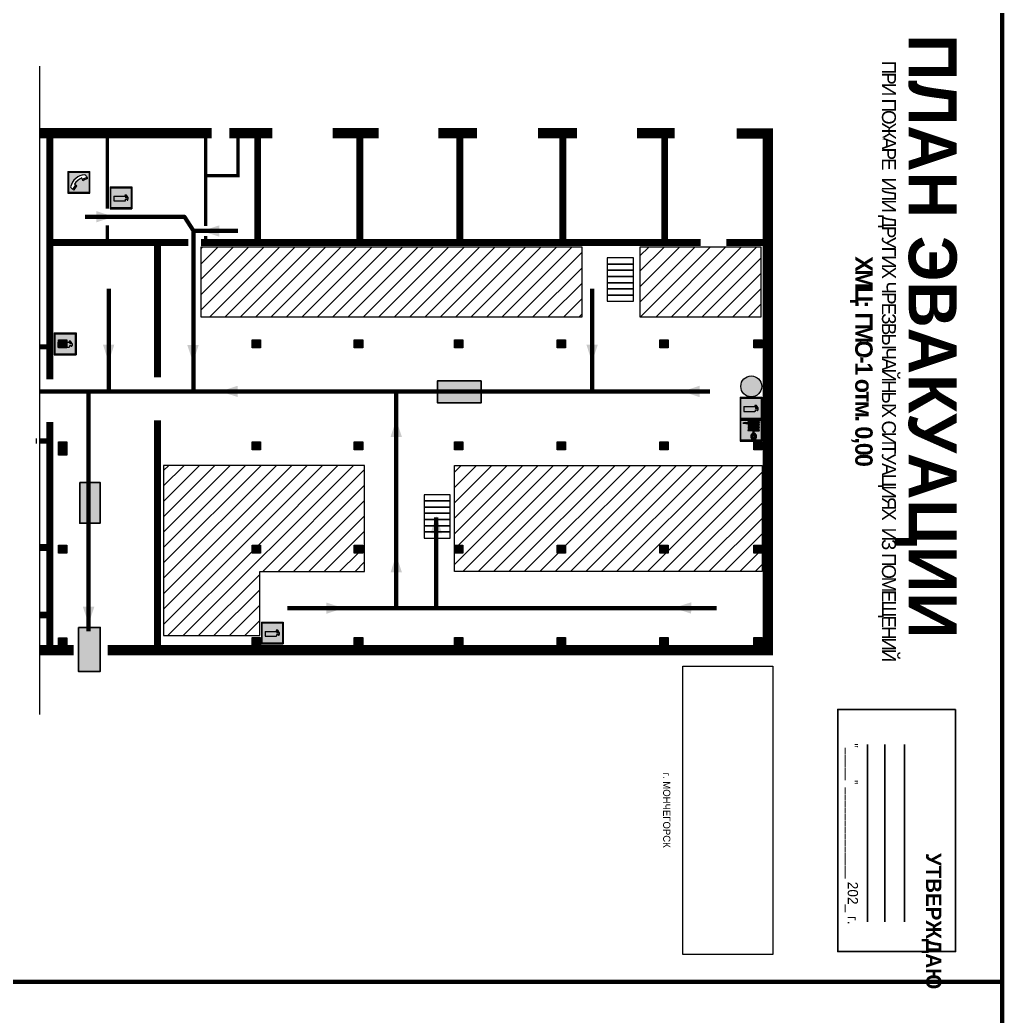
# Model space of a CAD drawing. Header units: millimetres. Extents: x 13114 to 67229, y 22859 to 38520.
# Drawn here: x 17973.5 to 18358.6, y 30485.7 to 30876.4 of the extents above; entities that cross this region are included whole.
import ezdxf

# ---------------------------------------------------------------- set-up
doc = ezdxf.new("R2010")
doc.units = ezdxf.units.MM
doc.layers.add('План_Штампы', color=7, linetype='Continuous')
doc.styles.add('обычный', font='arial.ttf')
picture_1 = doc.add_image_def('image1.jpg', size_in_pixel=(337, 105))

# ---------------------------------------------------------------- blocks, each defined once
blk = doc.blocks.new('A$C7B4425F7')
at = {"true_color": 0xffffff}
blk.add_hatch(color=7, dxfattribs=at).paths.add_polyline_path([(0, 0), (-16, 0), (-16, -8), (0, -8)])
h = blk.add_hatch(color=126)
h.paths.add_polyline_path([(-0.2, -0.2), (-15.8, -0.2), (-15.8, -7.8), (-0.2, -7.8)])
h.paths.add_polyline_path([(-11.76, -2.03), (-11.76, -3.66), (-11.17, -3.66, -0.568275), (-11.17, -6.18), (-12.58, -6.18), (-12.58, -2.03)], flags=16)
h.paths.add_polyline_path([(-13.33, -4.12, -0.495768), (-13.59, -6.18), (-15.03, -6.18), (-15.03, -2.03), (-13.59, -2.03, -0.487973)], flags=16)
h.paths.add_polyline_path([(-10.25, -2.03), (-9.48, -2.03), (-9.48, -6.18), (-10.25, -6.18)], flags=16)
h.paths.add_polyline_path([(-13.84, -3.69), (-14.24, -3.69), (-14.24, -3.03), (-13.9, -3.03, -0.692621)], flags=0)
h.paths.add_polyline_path([(-9.15, -2.03), (-8.4, -2.03), (-8.04, -3.07), (-7.68, -2.03), (-6.93, -2.03), (-7.64, -4.1), (-6.93, -6.18), (-7.68, -6.18), (-8.04, -5.14), (-8.4, -6.18), (-9.15, -6.18), (-8.44, -4.1)], flags=16)
h.paths.add_polyline_path([(-11.76, -4.46), (-11.42, -4.46, -0.692621), (-11.36, -5.12), (-11.76, -5.12)], flags=0)
h.paths.add_polyline_path([(-13.9, -5.2), (-14.24, -5.2), (-14.24, -4.55), (-13.84, -4.55, -0.708038)], flags=0)
edge = h.paths.add_edge_path(flags=16)
edge.add_ellipse((-5.51, -4.08), major_axis=(0, 2.05), ratio=0.586184, start_angle=0, end_angle=360)
edge = h.paths.add_edge_path(flags=0)
edge.add_ellipse((-5.51, -4.08), major_axis=(0, 1.14), ratio=0.454828, start_angle=0, end_angle=360)
h.paths.add_polyline_path([(-4.13, -4.96, 0.377264), (-3.48, -4.52, 0.0555), (-3.16, -2.03), (-1.66, -2.03), (-1.66, -4.96), (-0.96, -4.96), (-0.96, -7.01), (-1.75, -7.01), (-1.75, -6.18), (-3.3, -6.18), (-3.3, -7.02), (-4.13, -7.02)], flags=16)
h.paths.add_polyline_path([(-2.73, -2.91), (-2.28, -2.91), (-2.28, -4.96), (-3.05, -4.96, 0.079136)], flags=0)
at = {"color": 126}
blk.add_lwpolyline([(-16, -8), (0, -8), (0, 0), (-16, 0)], close=True, dxfattribs=at)
blk = doc.blocks.new('A$C32E8229D')
at = {"true_color": 0xffffff}
blk.add_hatch(color=7, dxfattribs=at).paths.add_polyline_path([(0, 0), (0, -8), (16, -8), (16, 0)])
h = blk.add_hatch(color=126)
h.paths.add_polyline_path([(0.2, -0.2), (15.8, -0.2), (15.8, -7.8), (0.2, -7.8)])
h.paths.add_polyline_path([(13.49, -2.05), (12.08, -2.05), (11.37, -2.63, 0.162397), (11.29, -2.84), (11.29, -3.63), (10.35, -3.63), (10.35, -4.05), (11.68, -4.05), (11.68, -3.48), (12.26, -4.28), (11.29, -5.1), (11.29, -6.78), (11.85, -6.78), (11.85, -5.44), (12.8, -4.64), (12.8, -5.94), (14.46, -5.94), (14.46, -5.39), (13.45, -5.39), (13.45, -3.97), (12.46, -2.59), (13.15, -2.59), (13.69, -3.34), (14.18, -3)], flags=16)
h.paths.add_polyline_path([(10.74, -1.82, 1), (11.8, -1.82, 1)], flags=16)
h.paths.add_polyline_path([(9.39, -3.59), (5.99, -3.59), (6.56, -3.03), (5.91, -3.03), (5.1, -3.83), (5.91, -4.64), (6.56, -4.64), (5.99, -4.09), (9.39, -4.09)], flags=16)
h.paths.add_polyline_path([(4.29, -1.08), (1.72, -1.08), (1.72, -6.6), (4.29, -6.6)], flags=16)
at = {"color": 126}
blk.add_lwpolyline([(16, -8), (0, -8), (0, 0), (16, 0)], close=True, dxfattribs=at)
blk = doc.blocks.new('A$C7B8C2D5B')
at = {"lineweight": 0}
h = blk.add_hatch(color=5, dxfattribs=at)
h.dxf.hatch_style = 1
h.paths.add_polyline_path([(1.4, -3.02, 1), (-2.11, -3.02, 1)])
at = {"color": 5, "lineweight": 0}
blk.add_circle((-0.36, -3.02), 1.75, dxfattribs=at)
blk = doc.blocks.new('A$C456E1F9C')
at = {"lineweight": 5}
h = blk.add_hatch(color=242, dxfattribs=at)
h.paths.add_polyline_path([(0.51, -1.47), (0.51, -13.26), (12.29, -13.26), (12.29, -1.47)])
h.paths.add_polyline_path([(5.42, -4.95, -0.254479), (4.78, -5.4), (3.52, -2.53, -0.209735), (4.23, -2.4)], flags=16)
h.paths.add_polyline_path([(8.53, -8.6), (10.87, -10.17), (10.54, -10.76), (8.03, -9.13, -0.192251)], flags=16)
h.paths.add_polyline_path([(4.61, -5.49, 0.005518), (3.87, -5.72, 0.128647), (7.49, -10.01, 0.00809), (7.83, -9.33), (10.47, -10.97, -0.16736), (8.99, -12.25, -0.327862), (1.95, -3.95, -0.166952), (3.36, -2.62)], flags=16)
at = {"color": 242, "lineweight": 5}
for p, q in [((0, -13.77), (0, -0.97)), ((12.8, -0.97), (0, -0.97)), ((4.61, -5.49), (3.36, -2.62)), ((3.52, -2.53), (4.78, -5.4)), ((4.23, -2.4), (5.42, -4.95)), ((12.8, -13.77), (12.8, -0.97)), ((7.83, -9.33), (10.47, -10.97)), ((8.03, -9.13), (10.54, -10.76)), ((10.81, -10.12), (8.53, -8.6)), ((10.54, -10.76), (10.8, -10.3)), ((10.8, -10.3), (10.81, -10.12)), ((0, -13.77), (12.8, -13.77))]:
    blk.add_line(p, q, dxfattribs=at)
blk.add_lwpolyline([(0.51, -1.47), (12.29, -1.47), (12.29, -13.26), (0.51, -13.26)], close=True, dxfattribs=at)
for centre, radius, start, end in [((4.59, -5.34), 2.99, 114.28453, 152.19739), ((11.12, -3.31), 9.19, 183.99153, 256.60086), ((4.02, -3.27), 0.891, 76.32839, 123.70924), ((14.98, -39.1), 35.17, 107.14873, 108.41345), ((13.86, -0.94), 11.08, 205.55365, 234.87622), ((4.68, -4.59), 0.824, 276.9621, 334.07228), ((-13.31, 0.8), 23.44, 332.54871, 334.40268), ((8.94, -9.5), 0.989, 114.40924, 157.93883), ((7.87, -9.46), 3, 291.92908, 329.9329)]:
    blk.add_arc(centre, radius, start, end, dxfattribs=at)
blk = doc.blocks.new('A$C3AD82952')
at = {"true_color": 0xf5f5ff}
h = blk.add_hatch(color=7, dxfattribs=at)
h.dxf.hatch_style = 1
h.paths.add_polyline_path([(8.21, 8.73, 0.414214), (7.89, 9.05), (7.22, 9.05), (7.22, 9.92), (7.59, 9.92, 1), (7.57, 10.36), (7.22, 10.36), (7.22, 10.6), (6.43, 10.6), (6.43, 10.36), (6.01, 10.36), (4.74, 9.59), (4.74, 8.69), (4.98, 8.73), (4.98, 9.26), (6.12, 9.91), (6.43, 9.91), (6.43, 9.05), (5.76, 9.05, 0.414214), (5.44, 8.73), (5.44, 2.2), (8.21, 2.2)], flags=0)
h.paths.add_polyline_path([(12.8, 12.8), (0, 12.8), (0, 0), (12.8, 0)])
h.paths.add_polyline_path([(0.51, 12.29), (12.29, 12.29), (12.29, 0.51), (0.51, 0.51)], flags=16)
h.paths.add_polyline_path([(4.74, 9.59), (6.01, 10.36), (6.43, 10.36), (6.43, 10.6), (7.22, 10.6), (7.22, 10.36), (7.59, 10.36, -0.94586), (7.59, 9.92), (7.22, 9.92), (7.22, 9.05), (7.89, 9.05, -0.414214), (8.21, 8.73), (8.21, 2.2), (5.44, 2.2), (5.44, 8.73, -0.414214), (5.76, 9.05), (6.43, 9.05), (6.43, 9.91), (6.12, 9.91), (4.98, 9.26), (4.98, 8.73), (4.74, 8.69)], flags=0)
h = blk.add_hatch(color=242)
h.dxf.hatch_style = 1
h.paths.add_polyline_path([(12.29, 12.29), (0.51, 12.29), (0.51, 0.51), (12.29, 0.51)])
h.paths.add_polyline_path([(4.74, 8.69), (4.74, 9.59), (6.01, 10.36), (6.43, 10.36), (6.43, 10.6), (7.22, 10.6), (7.22, 10.36), (7.59, 10.36, -0.94586), (7.59, 9.92), (7.22, 9.92), (7.22, 9.05), (7.89, 9.05, -0.414214), (8.21, 8.73), (8.21, 2.2), (5.44, 2.2), (5.44, 8.73, -0.414214), (5.76, 9.05), (6.43, 9.05), (6.43, 9.91), (6.12, 9.91), (4.98, 9.26), (4.98, 8.73)], flags=16)
h = blk.add_hatch(color=7, dxfattribs=at)
h.dxf.hatch_style = 1
h.paths.add_polyline_path([(8.21, 8.73, 0.414214), (7.89, 9.05), (7.22, 9.05), (7.22, 9.92), (7.59, 9.92, 1), (7.57, 10.36), (7.22, 10.36), (7.22, 10.6), (6.43, 10.6), (6.43, 10.36), (6.01, 10.36), (4.74, 9.59), (4.74, 8.69), (4.98, 8.73), (4.98, 9.26), (6.12, 9.91), (6.43, 9.91), (6.43, 9.05), (5.76, 9.05, 0.414214), (5.44, 8.73), (5.44, 2.2), (8.21, 2.2)])
at = {"color": 242, "lineweight": 5}
for p, q in [((0, 0), (0, 12.8)), ((0, 12.8), (12.8, 12.8)), ((12.8, 0), (12.8, 12.8)), ((6.01, 10.36), (4.74, 9.59)), ((4.74, 9.59), (4.74, 8.69)), ((4.74, 8.69), (4.98, 8.73)), ((4.98, 9.26), (6.12, 9.91)), ((4.98, 8.73), (4.98, 9.26)), ((5.44, 2.2), (5.44, 8.73)), ((5.76, 9.05), (6.43, 9.05)), ((6.01, 10.36), (6.43, 10.36)), ((6.12, 9.91), (6.43, 9.91)), ((7.22, 10.6), (6.43, 10.6)), ((6.43, 10.6), (6.43, 10.36)), ((6.43, 9.91), (6.43, 9.05)), ((7.22, 10.36), (7.22, 10.6)), ((7.59, 10.36), (7.22, 10.36)), ((7.22, 9.05), (7.22, 9.92)), ((7.59, 9.92), (7.22, 9.92)), ((7.89, 9.05), (7.22, 9.05)), ((8.21, 2.2), (8.21, 8.73)), ((0, 0), (12.8, 0)), ((5.44, 2.2), (8.21, 2.2))]:
    blk.add_line(p, q, dxfattribs=at)
blk.add_lwpolyline([(0.51, 12.29), (12.29, 12.29), (12.29, 0.51), (0.51, 0.51)], close=True, dxfattribs=at)
for centre, radius, start, end in [((5.76, 8.73), 0.32, 90, 180), ((7.58, 10.14), 0.223, 273.18746, 86.81254), ((7.89, 8.73), 0.32, 0, 90)]:
    blk.add_arc(centre, radius, start, end, dxfattribs=at)
blk = doc.blocks.new('A$C37112FD5')
at = {"true_color": 0xf5f5ff}
h = blk.add_hatch(color=7, dxfattribs=at)
h.dxf.hatch_style = 1
h.paths.add_polyline_path([(12.8, -7.4), (0, -7.4), (0, -20.2), (12.8, -20.2)])
h.paths.add_polyline_path([(12.29, -7.91), (12.29, -19.69), (0.51, -19.69), (0.51, -7.91)], flags=16)
h.paths.add_polyline_path([(4.98, -9.04, -0.42597), (5.17, -9.22), (5.17, -12.25), (5.17, -15.29, -0.432244), (4.98, -15.47), (4.83, -15.47, -0.42597), (4.64, -15.29), (4.64, -12.25), (4.64, -9.22, -0.432244), (4.83, -9.04)], flags=0)
h.paths.add_polyline_path([(4.28, -9.22), (4.28, -12.25), (4.28, -15.29, -0.432244), (4.09, -15.47), (3.94, -15.47, -0.42597), (3.75, -15.29), (3.75, -12.25), (3.75, -9.22, -0.432244), (3.94, -9.04), (4.09, -9.04, -0.42597)], flags=0)
h.paths.add_polyline_path([(5.72, -9.04), (5.87, -9.04, -0.42597), (6.06, -9.22), (6.06, -12.25), (6.06, -15.29, -0.432244), (5.87, -15.47), (5.72, -15.47, -0.42597), (5.53, -15.29), (5.53, -12.25), (5.53, -9.22, -0.432244)], flags=0)
h.paths.add_polyline_path([(6.42, -8.9), (6.5, -8.9, -0.42597), (6.69, -9.08), (6.69, -12.03), (8.21, -12.03, -15.824349), (8.21, -12.47), (6.69, -12.47), (6.69, -15.42, -0.432244), (6.5, -15.6), (6.42, -15.6)], flags=0)
h.paths.add_polyline_path([(3.39, -9.22), (3.39, -12.25), (3.39, -15.29, -0.432244), (3.2, -15.47), (3.05, -15.47, -0.42597), (2.85, -15.29), (2.85, -12.25), (2.85, -9.22, -0.432244), (3.05, -9.04), (3.2, -9.04, -0.42597)], flags=0)
h.paths.add_polyline_path([(2.5, -9.22), (2.5, -16.71), (1.96, -16.71), (1.96, -9.22, -0.432244), (2.15, -9.04), (2.31, -9.04, -0.42597)], flags=0)
h.paths.add_polyline_path([(1.61, -8.9), (1.61, -15.6), (1.57, -15.6, -0.42597), (1.37, -15.42), (1.37, -12.03), (1.37, -9.09, -0.432244), (1.57, -8.9)], flags=0)
h.paths.add_polyline_path([(9.76, -10.81), (9.76, -12.03), (8.49, -12.03, -0.336371)], flags=0)
h.paths.add_polyline_path([(8.49, -12.47), (9.76, -12.47), (9.76, -13.7, -0.336371)], flags=0)
h.paths.add_polyline_path([(10.11, -10.81, -0.336371), (11.38, -12.03), (10.11, -12.03)], flags=0)
h.paths.add_polyline_path([(10.11, -12.47), (11.38, -12.47, -0.336371), (10.11, -13.7)], flags=0)
h.paths.add_polyline_path([(2.5, -16.84), (2.5, -17.05), (1.97, -17.05), (1.97, -16.84)], flags=0)
h.paths.add_polyline_path([(2.5, -17.24, -0.033778), (2.24, -18.6, -0.033778), (1.97, -17.24)], flags=0)
h = blk.add_hatch(color=242)
h.dxf.hatch_style = 1
h.paths.add_polyline_path([(12.29, -7.91), (0.51, -7.91), (0.51, -19.69), (12.29, -19.69)])
h.paths.add_polyline_path([(6.42, -15.6), (6.42, -8.9), (6.5, -8.9, -0.42597), (6.69, -9.08), (6.69, -12.03), (8.21, -12.03, -15.824349), (8.21, -12.47), (6.69, -12.47), (6.69, -15.42, -0.432244), (6.5, -15.6)], flags=16)
h.paths.add_polyline_path([(5.87, -15.47), (5.72, -15.47, -0.42597), (5.53, -15.29), (5.53, -12.25), (5.53, -9.22, -0.432244), (5.72, -9.04), (5.87, -9.04, -0.42597), (6.06, -9.22), (6.06, -12.25), (6.06, -15.29, -0.432244)], flags=16)
h.paths.add_polyline_path([(4.98, -15.47), (4.83, -15.47, -0.42597), (4.64, -15.29), (4.64, -12.25), (4.64, -9.22, -0.432244), (4.83, -9.04), (4.98, -9.04, -0.42597), (5.17, -9.22), (5.17, -12.25), (5.17, -15.29, -0.432244)], flags=16)
h.paths.add_polyline_path([(4.09, -15.47), (3.94, -15.47, -0.42597), (3.75, -15.29), (3.75, -12.25), (3.75, -9.22, -0.432244), (3.94, -9.04), (4.09, -9.04, -0.42597), (4.28, -9.22), (4.28, -12.25), (4.28, -15.29, -0.432244)], flags=16)
h.paths.add_polyline_path([(3.2, -15.47), (3.05, -15.47, -0.42597), (2.85, -15.29), (2.85, -12.25), (2.85, -9.22, -0.432244), (3.05, -9.04), (3.2, -9.04, -0.42597), (3.39, -9.22), (3.39, -12.25), (3.39, -15.29, -0.432244)], flags=16)
h.paths.add_polyline_path([(2.5, -17.05), (1.97, -17.05), (1.97, -16.84), (2.5, -16.84)], flags=16)
h.paths.add_polyline_path([(2.5, -17.24, -0.033778), (2.24, -18.6, -0.033778), (1.97, -17.24)], flags=16)
h.paths.add_polyline_path([(2.5, -16.71), (1.96, -16.71), (1.96, -9.22, -0.432244), (2.15, -9.04), (2.31, -9.04, -0.42597), (2.5, -9.22)], flags=16)
h.paths.add_polyline_path([(1.61, -15.6), (1.57, -15.6, -0.42597), (1.37, -15.42), (1.37, -12.03), (1.37, -9.09, -0.432244), (1.57, -8.9), (1.61, -8.9)], flags=16)
h.paths.add_polyline_path([(8.49, -12.47), (9.76, -12.47), (9.76, -13.7, -0.336371)], flags=0)
h.paths.add_polyline_path([(10.11, -13.7), (10.11, -12.47), (11.38, -12.47, -0.336371)], flags=0)
h.paths.add_polyline_path([(8.49, -12.03, -0.336371), (9.76, -10.81), (9.76, -12.03)], flags=0)
h.paths.add_polyline_path([(10.11, -12.03), (10.11, -10.81, -0.336371), (11.38, -12.03)], flags=0)
h = blk.add_hatch(color=7, dxfattribs=at)
h.dxf.hatch_style = 1
h.paths.add_polyline_path([(1.61, -8.9), (1.57, -8.9, 0.432244), (1.37, -9.09), (1.37, -12.03), (1.37, -15.42, 0.42597), (1.57, -15.6), (1.61, -15.6)])
h.paths.add_polyline_path([(2.5, -9.22, 0.42597), (2.31, -9.04), (2.15, -9.04, 0.432244), (1.96, -9.22), (1.96, -16.71), (2.5, -16.71)])
h.paths.add_polyline_path([(2.5, -16.84), (1.97, -16.84), (1.97, -17.05), (2.5, -17.05)])
h.paths.add_polyline_path([(2.5, -17.24), (1.97, -17.24, 0.033778), (2.24, -18.6, 0.033778)])
h.paths.add_polyline_path([(3.39, -12.25), (3.39, -9.22, 0.42597), (3.2, -9.04), (3.05, -9.04, 0.432244), (2.85, -9.22), (2.85, -12.25), (2.85, -15.29, 0.42597), (3.05, -15.47), (3.2, -15.47, 0.432244), (3.39, -15.29)])
h.paths.add_polyline_path([(4.28, -12.25), (4.28, -9.22, 0.42597), (4.09, -9.04), (3.94, -9.04, 0.432244), (3.75, -9.22), (3.75, -12.25), (3.75, -15.29, 0.42597), (3.94, -15.47), (4.09, -15.47, 0.432244), (4.28, -15.29)])
h.paths.add_polyline_path([(5.17, -12.25), (5.17, -9.22, 0.42597), (4.98, -9.04), (4.83, -9.04, 0.432244), (4.64, -9.22), (4.64, -12.25), (4.64, -15.29, 0.42597), (4.83, -15.47), (4.98, -15.47, 0.432244), (5.17, -15.29)])
h.paths.add_polyline_path([(6.06, -12.25), (6.06, -9.22, 0.42597), (5.87, -9.04), (5.72, -9.04, 0.432244), (5.53, -9.22), (5.53, -12.25), (5.53, -15.29, 0.42597), (5.72, -15.47), (5.87, -15.47, 0.432244), (6.06, -15.29)])
h.paths.add_polyline_path([(6.69, -12.47), (8.21, -12.47, 15.824349), (8.21, -12.03), (6.69, -12.03), (6.69, -9.08, 0.42597), (6.5, -8.9), (6.42, -8.9), (6.42, -15.6), (6.5, -15.6, 0.432244), (6.69, -15.42)])
h.paths.add_polyline_path([(8.49, -12.47), (9.76, -12.47), (9.76, -13.7, -0.336371)], flags=16)
h.paths.add_polyline_path([(8.49, -12.03, -0.336371), (9.76, -10.81), (9.76, -12.03)], flags=16)
h.paths.add_polyline_path([(10.11, -12.47), (11.38, -12.47, -0.336371), (10.11, -13.7)], flags=16)
h.paths.add_polyline_path([(10.11, -12.03), (10.11, -10.81, -0.336371), (11.38, -12.03)], flags=16)
h = blk.add_hatch(color=242)
h.dxf.hatch_style = 1
h.paths.add_polyline_path([(9.76, -10.81, 0.336371), (8.49, -12.03), (9.76, -12.03)])
h.paths.add_polyline_path([(10.11, -10.81), (10.11, -12.03), (11.38, -12.03, 0.336371)])
h.paths.add_polyline_path([(11.38, -12.47), (10.11, -12.47), (10.11, -13.7, 0.336371)])
h.paths.add_polyline_path([(9.76, -12.47), (8.49, -12.47, 0.336371), (9.76, -13.7)])
at = {"color": 242, "lineweight": 5}
for p, q in [((0, -20.2), (0, -7.4)), ((0, -7.4), (12.8, -7.4)), ((1.37, -12.03), (1.37, -9.08)), ((1.57, -8.9), (1.61, -8.9)), ((1.61, -8.9), (1.61, -15.6)), ((1.96, -16.71), (1.96, -9.22)), ((2.15, -9.04), (2.31, -9.04)), ((2.5, -16.71), (2.5, -9.22)), ((2.85, -12.25), (2.85, -9.22)), ((3.05, -9.04), (3.2, -9.04)), ((3.39, -12.25), (3.39, -9.22)), ((3.75, -12.25), (3.75, -9.22)), ((3.94, -9.04), (4.09, -9.04)), ((4.28, -12.25), (4.28, -9.22)), ((4.64, -12.25), (4.64, -9.22)), ((4.83, -9.04), (4.98, -9.04)), ((5.17, -12.25), (5.17, -9.22)), ((5.53, -12.25), (5.53, -9.22)), ((5.72, -9.04), (5.87, -9.04)), ((6.06, -12.25), (6.06, -9.22)), ((6.42, -8.9), (6.42, -15.6)), ((6.5, -8.9), (6.42, -8.9)), ((6.69, -12.03), (6.69, -9.08)), ((9.76, -10.81), (9.76, -12.03)), ((10.11, -10.81), (10.11, -12.03)), ((12.8, -20.2), (12.8, -7.4)), ((1.37, -12.03), (1.37, -15.42)), ((1.57, -15.6), (1.61, -15.6)), ((1.96, -16.71), (2.5, -16.71)), ((1.97, -16.84), (2.5, -16.84)), ((1.97, -17.05), (1.97, -16.84)), ((2.5, -17.05), (1.97, -17.05)), ((1.97, -17.24), (2.5, -17.24)), ((2.5, -16.84), (2.5, -17.05)), ((2.85, -12.25), (2.85, -15.29)), ((3.05, -15.47), (3.2, -15.47)), ((3.39, -12.25), (3.39, -15.29)), ((3.75, -12.25), (3.75, -15.29)), ((3.94, -15.47), (4.09, -15.47)), ((4.28, -12.25), (4.28, -15.29)), ((4.64, -12.25), (4.64, -15.29)), ((4.83, -15.47), (4.98, -15.47)), ((5.17, -12.25), (5.17, -15.29)), ((5.53, -12.25), (5.53, -15.29)), ((5.72, -15.47), (5.87, -15.47)), ((6.06, -12.25), (6.06, -15.29)), ((6.42, -15.6), (6.5, -15.6)), ((8.21, -12.03), (6.69, -12.03)), ((8.21, -12.47), (6.69, -12.47)), ((6.69, -12.47), (6.69, -15.42)), ((9.76, -12.03), (8.49, -12.03)), ((9.76, -12.47), (8.49, -12.47)), ((9.76, -12.47), (9.76, -13.7)), ((11.38, -12.03), (10.11, -12.03)), ((11.38, -12.47), (10.11, -12.47)), ((10.11, -12.47), (10.11, -13.7)), ((0, -20.2), (12.8, -20.2))]:
    blk.add_line(p, q, dxfattribs=at)
blk.add_lwpolyline([(0.51, -7.91), (12.29, -7.91), (12.29, -19.69), (0.51, -19.69)], close=True, dxfattribs=at)
for centre, radius, start, end in [((1.56, -9.09), 0.182, 87.10267, 180.60715), ((2.15, -9.22), 0.182, 87.10267, 180.60715), ((2.32, -9.22), 0.182, 359.39285, 92.89733), ((3.04, -9.22), 0.182, 87.10267, 180.60715), ((3.21, -9.22), 0.182, 359.39285, 92.89733), ((3.93, -9.22), 0.182, 87.10267, 180.60715), ((4.1, -9.22), 0.182, 359.39285, 92.89733), ((4.82, -9.22), 0.182, 87.10267, 180.60715), ((4.99, -9.22), 0.182, 359.39285, 92.89733), ((5.71, -9.22), 0.182, 87.10267, 180.60715), ((5.88, -9.22), 0.182, 359.39285, 92.89733), ((6.51, -9.09), 0.182, 359.39285, 92.89733), ((9.93, -12.25), 1.74, 187.23185, 172.76815), ((9.93, -12.25), 1.46, 96.99266, 171.35851), ((9.93, -12.25), 1.46, 8.64149, 83.00734), ((1.56, -15.42), 0.182, 179.39285, 272.89733), ((12.17, -15.98), 10.27, 187.04098, 194.7793), ((-7.7, -15.98), 10.27, 345.2207, 352.95902), ((3.04, -15.29), 0.182, 179.39285, 272.89733), ((3.21, -15.29), 0.182, 267.10267, 0.60715), ((3.93, -15.29), 0.182, 179.39285, 272.89733), ((4.1, -15.29), 0.182, 267.10267, 0.60715), ((4.82, -15.29), 0.182, 179.39285, 272.89733), ((4.99, -15.29), 0.182, 267.10267, 0.60715), ((5.71, -15.29), 0.182, 179.39285, 272.89733), ((5.88, -15.29), 0.182, 267.10267, 0.60715), ((6.51, -15.42), 0.182, 267.10267, 0.60715), ((9.93, -12.25), 1.46, 188.64149, 263.00734), ((9.93, -12.25), 1.46, 276.99266, 351.35851)]:
    blk.add_arc(centre, radius, start, end, dxfattribs=at)

msp = doc.modelspace()

# ---------------------------------------------------------------- hatches: boundary and pattern name
at = {"lineweight": 0}
h = msp.add_hatch(dxfattribs=at)
h.set_pattern_fill('ANSI31', color=256, scale=1.344, angle=-180)
h.set_pattern_definition([(225, (40963.1556, 41201.4125), (3.01736606, -3.01736606), [])])
h.paths.add_polyline_path([(18143.92, 30701.67), (18143.92, 30670.47), (18147.24, 30670.47), (18147.24, 30667.28), (18143.92, 30667.28), (18143.92, 30660.07), (18264.55, 30660.07), (18264.55, 30667.28), (18261.24, 30667.28), (18261.24, 30670.47), (18264.55, 30670.47), (18264.55, 30701.67)])
h.paths.add_polyline_path([(18187.51, 30670.47), (18187.51, 30667.28), (18184.2, 30667.28), (18184.2, 30670.47)], flags=16)
h.paths.add_polyline_path([(18224.43, 30670.47), (18227.74, 30670.47), (18227.74, 30667.28), (18224.43, 30667.28)], flags=16)
h.paths.add_polyline_path([(18108.7, 30701.67), (18029.87, 30701.67), (18029.87, 30634.94), (18067.61, 30634.94), (18067.61, 30660.07), (18108.7, 30660.07)])
h.paths.add_polyline_path([(18104.63, 30670.47), (18107.94, 30670.47), (18107.94, 30667.28), (18104.63, 30667.28)], flags=16)
h.paths.add_polyline_path([(18067.86, 30670.47), (18067.86, 30667.28), (18064.54, 30667.28), (18064.54, 30670.47)], flags=16)
h.paths.add_polyline_path([(18264.19, 30759.99), (18264.19, 30787.3), (18216.65, 30787.3), (18216.65, 30759.99)])
h.paths.add_polyline_path([(18193.94, 30759.99), (18193.94, 30787.3), (18044.45, 30787.3), (18044.45, 30759.99)])
h = msp.add_hatch(color=256, dxfattribs=at)
h.dxf.hatch_style = 1
h.paths.add_polyline_path([(17991.99, 30747.81), (17991.99, 30750.99), (17988.68, 30750.99), (17988.68, 30747.81)])
h = msp.add_hatch(color=256, dxfattribs=at)
h.dxf.hatch_style = 1
h.paths.add_polyline_path([(18067.86, 30747.81), (18067.86, 30750.99), (18064.54, 30750.99), (18064.54, 30747.81)])
h = msp.add_hatch(color=256, dxfattribs=at)
h.dxf.hatch_style = 1
h.paths.add_polyline_path([(18107.94, 30747.81), (18107.94, 30750.99), (18104.63, 30750.99), (18104.63, 30747.81)])
h = msp.add_hatch(color=256, dxfattribs=at)
h.dxf.hatch_style = 1
h.paths.add_polyline_path([(18147.24, 30747.81), (18147.24, 30750.99), (18143.92, 30750.99), (18143.92, 30747.81)])
h = msp.add_hatch(color=256, dxfattribs=at)
h.dxf.hatch_style = 1
h.paths.add_polyline_path([(18187.51, 30747.81), (18187.51, 30750.99), (18184.2, 30750.99), (18184.2, 30747.81)])
h = msp.add_hatch(color=256, dxfattribs=at)
h.dxf.hatch_style = 1
h.paths.add_polyline_path([(18227.74, 30747.81), (18227.74, 30750.99), (18224.43, 30750.99), (18224.43, 30747.81)])
h = msp.add_hatch(color=256, dxfattribs=at)
h.dxf.hatch_style = 1
h.paths.add_polyline_path([(18264.55, 30747.81), (18264.55, 30750.99), (18261.24, 30750.99), (18261.24, 30747.81)])
h = msp.add_hatch(color=256, dxfattribs=at)
h.dxf.hatch_style = 1
h.paths.add_polyline_path([(17991.99, 30707.78), (17991.99, 30710.96), (17988.68, 30710.96), (17988.68, 30707.78)])
h = msp.add_hatch(color=256, dxfattribs=at)
h.dxf.hatch_style = 1
h.paths.add_polyline_path([(17991.99, 30705.72), (17991.99, 30708.91), (17988.68, 30708.91), (17988.68, 30705.72)])
h = msp.add_hatch(color=256, dxfattribs=at)
h.dxf.hatch_style = 1
h.paths.add_polyline_path([(18067.86, 30707.78), (18067.86, 30710.96), (18064.54, 30710.96), (18064.54, 30707.78)])
h = msp.add_hatch(color=256, dxfattribs=at)
h.dxf.hatch_style = 1
h.paths.add_polyline_path([(18107.94, 30707.78), (18107.94, 30710.96), (18104.63, 30710.96), (18104.63, 30707.78)])
h = msp.add_hatch(color=256, dxfattribs=at)
h.dxf.hatch_style = 1
h.paths.add_polyline_path([(18147.24, 30707.78), (18147.24, 30710.96), (18143.92, 30710.96), (18143.92, 30707.78)])
h = msp.add_hatch(color=256, dxfattribs=at)
h.dxf.hatch_style = 1
h.paths.add_polyline_path([(18187.51, 30707.78), (18187.51, 30710.96), (18184.2, 30710.96), (18184.2, 30707.78)])
h = msp.add_hatch(color=256, dxfattribs=at)
h.dxf.hatch_style = 1
h.paths.add_polyline_path([(18227.74, 30707.78), (18227.74, 30710.96), (18224.43, 30710.96), (18224.43, 30707.78)])
h = msp.add_hatch(color=256, dxfattribs=at)
h.dxf.hatch_style = 1
h.paths.add_polyline_path([(18264.55, 30707.78), (18264.55, 30710.96), (18261.24, 30710.96), (18261.24, 30707.78)])
h = msp.add_hatch(color=256, dxfattribs=at)
h.dxf.hatch_style = 1
h.paths.add_polyline_path([(17991.99, 30667.28), (17991.99, 30670.47), (17988.68, 30670.47), (17988.68, 30667.28)])
h = msp.add_hatch(color=256, dxfattribs=at)
h.dxf.hatch_style = 1
h.paths.add_polyline_path([(18067.86, 30667.28), (18067.86, 30670.47), (18064.54, 30670.47), (18064.54, 30667.28)])
h = msp.add_hatch(color=256, dxfattribs=at)
h.dxf.hatch_style = 1
h.paths.add_polyline_path([(18107.94, 30667.28), (18107.94, 30670.47), (18104.63, 30670.47), (18104.63, 30667.28)])
h = msp.add_hatch(color=256, dxfattribs=at)
h.dxf.hatch_style = 1
h.paths.add_polyline_path([(18147.24, 30667.28), (18147.24, 30670.47), (18143.92, 30670.47), (18143.92, 30667.28)])
h = msp.add_hatch(color=256, dxfattribs=at)
h.dxf.hatch_style = 1
h.paths.add_polyline_path([(18187.51, 30667.28), (18187.51, 30670.47), (18184.2, 30670.47), (18184.2, 30667.28)])
h = msp.add_hatch(color=256, dxfattribs=at)
h.dxf.hatch_style = 1
h.paths.add_polyline_path([(18227.74, 30667.28), (18227.74, 30670.47), (18224.43, 30670.47), (18224.43, 30667.28)])
h = msp.add_hatch(color=256, dxfattribs=at)
h.dxf.hatch_style = 1
h.paths.add_polyline_path([(18264.55, 30667.28), (18264.55, 30670.47), (18261.24, 30670.47), (18261.24, 30667.28)])
h = msp.add_hatch(color=256, dxfattribs=at)
h.dxf.hatch_style = 1
h.paths.add_polyline_path([(17991.99, 30630.9), (17991.99, 30634.08), (17988.68, 30634.08), (17988.68, 30630.9)])
h = msp.add_hatch(color=256, dxfattribs=at)
h.dxf.hatch_style = 1
h.paths.add_polyline_path([(18067.86, 30631.04), (18067.86, 30634.23), (18064.54, 30634.23), (18064.54, 30631.04)])
h = msp.add_hatch(color=256, dxfattribs=at)
h.dxf.hatch_style = 1
h.paths.add_polyline_path([(18107.94, 30631.04), (18107.94, 30634.23), (18104.63, 30634.23), (18104.63, 30631.04)])
h = msp.add_hatch(color=256, dxfattribs=at)
h.dxf.hatch_style = 1
h.paths.add_polyline_path([(18147.24, 30631.04), (18147.24, 30634.23), (18143.92, 30634.23), (18143.92, 30631.04)])
h = msp.add_hatch(color=256, dxfattribs=at)
h.dxf.hatch_style = 1
h.paths.add_polyline_path([(18187.51, 30631.04), (18187.51, 30634.23), (18184.2, 30634.23), (18184.2, 30631.04)])
h = msp.add_hatch(color=256, dxfattribs=at)
h.dxf.hatch_style = 1
h.paths.add_polyline_path([(18227.74, 30631.04), (18227.74, 30634.23), (18224.43, 30634.23), (18224.43, 30631.04)])
h = msp.add_hatch(color=256, dxfattribs=at)
h.dxf.hatch_style = 1
h.paths.add_polyline_path([(18264.55, 30631.04), (18264.55, 30634.23), (18261.24, 30634.23), (18261.24, 30631.04)])

# ---------------------------------------------------------------- linework, layer by layer
at = {"color": 1, "lineweight": 100}
for points in [[(17758.64, 30894.13), (18358.64, 30894.13), (18358.64, 30499.13), (17758.64, 30499.13)], [(17758.64, 30499.13), (18358.64, 30499.13), (18358.64, 30104.13), (17758.64, 30104.13)]]:
    msp.add_lwpolyline(points, close=True, dxfattribs=at)
at = {"lineweight": 0}
for points in [[(17981.37, 30603.99), (17981.37, 30858.32)], [(18029.87, 30660.07), (18029.87, 30634.94), (18067.61, 30634.94), (18067.61, 30660.07), (18108.7, 30660.07), (18108.7, 30701.67), (18029.87, 30701.67), (18029.87, 30634.94), (18067.61, 30634.94)]]:
    msp.add_lwpolyline(points, dxfattribs=at)
for points, const_width in [([(17981.37, 30831.96), (18048.71, 30831.96)], 4.03), ([(18254.57, 30831.9), (18266.74, 30831.9), (18266.74, 30629.27), (18007.96, 30629.27)], 4.03), ([(18055.62, 30831.96), (18072.56, 30831.96)], 4.03), ([(18096.22, 30831.96), (18114.25, 30831.96)], 4.03), ([(18137.58, 30831.96), (18152.72, 30831.96)], 4.03), ([(18176.63, 30831.96), (18191.95, 30831.96)], 4.03), ([(18215.49, 30831.96), (18230.27, 30831.96)], 4.03), ([(18039.55, 30789.11), (17985.23, 30789.11), (17985.23, 30831.42), (17985.23, 30735.41)], 2.69), ([(18007.77, 30802.39), (18007.77, 30831.8)], 1.34), ([(18046.4, 30795.56), (18046.4, 30831.56)], 1.34), ([(18059.06, 30831.44), (18059.06, 30815.33), (18046.48, 30815.33)], 1.34), ([(18066.74, 30831.96), (18066.74, 30789.11)], 2.69), ([(18106.81, 30831.96), (18106.81, 30789.11)], 2.69), ([(18146.02, 30831.96), (18146.02, 30789.11)], 2.69), ([(18186.39, 30831.96), (18186.39, 30789.11)], 2.69), ([(18226.36, 30831.96), (18226.36, 30789.11)], 2.69), ([(18007.77, 30788.23), (18007.77, 30795.92)], 1.34), ([(18046.4, 30789.8), (18046.4, 30791.62)], 1.34), ([(18027.46, 30789.11), (18027.46, 30736.24)], 2.69), ([(18240.47, 30789.11), (18044.47, 30789.11)], 2.69), ([(18265.92, 30789.11), (18250.51, 30789.11)], 2.69), ([(17984.9, 30748.23), (17981.37, 30748.23)], 2.02), ([(18027.46, 30719.4), (18027.46, 30629.43)], 2.69), ([(17985.23, 30718.76), (17985.23, 30629.77)], 2.69), ([(17980.27, 30711.26), (17979.71, 30711.26)], 2.02), ([(17984.8, 30711.26), (17981.37, 30711.26)], 2.02), ([(17985.23, 30669.51), (17981.37, 30669.51)], 2.69), ([(17984.91, 30643.06), (17981.37, 30643.06)], 2.69), ([(17994.67, 30629.27), (17981.37, 30629.27)], 4.03)]:
    msp.add_lwpolyline(points, dxfattribs=dict(at, const_width=const_width))
at = {"color": 126, "lineweight": 100, "true_color": 0x008754}
for points in [[(17999.07, 30799.2), (18038.03, 30799.2), (18041.54, 30793.73)], [(18058.99, 30793.73), (18041.54, 30793.73), (18041.54, 30730.7)], [(18008.33, 30770.94), (18008.33, 30730.7)], [(18197.89, 30770.94), (18197.89, 30730.7)], [(18000.43, 30730.7), (17981.37, 30730.7)], [(18121.08, 30730.7), (18000.43, 30730.7), (18000.43, 30636.7)], [(18244.02, 30730.7), (18121.08, 30730.7), (18121.08, 30645.72), (18078.5, 30645.72)], [(18136.71, 30645.72), (18136.71, 30681.32)], [(18121.08, 30645.72), (18246.63, 30645.72)]]:
    msp.add_lwpolyline(points, dxfattribs=at)
at = {"lineweight": 0}
for points in [[(18193.94, 30787.3), (18044.45, 30787.3), (18044.45, 30759.99), (18193.94, 30759.99)], [(18264.19, 30787.3), (18216.65, 30787.3), (18216.65, 30759.99), (18264.19, 30759.99)], [(18214.09, 30783.07), (18203.85, 30783.07), (18203.85, 30780.64), (18214.09, 30780.64)], [(18214.09, 30780.64), (18203.85, 30780.64), (18203.85, 30778.22), (18214.09, 30778.22)], [(18214.09, 30778.22), (18203.85, 30778.22), (18203.85, 30775.8), (18214.09, 30775.8)], [(18214.09, 30775.8), (18203.85, 30775.8), (18203.85, 30773.37), (18214.09, 30773.37)], [(18214.09, 30773.37), (18203.85, 30773.37), (18203.85, 30770.95), (18214.09, 30770.95)], [(18214.09, 30770.95), (18203.85, 30770.95), (18203.85, 30768.53), (18214.09, 30768.53)], [(18214.09, 30768.53), (18203.85, 30768.53), (18203.85, 30766.11), (18214.09, 30766.11)], [(17991.99, 30747.81), (17988.68, 30747.81), (17988.68, 30750.99), (17991.99, 30750.99)], [(18067.86, 30747.81), (18064.54, 30747.81), (18064.54, 30750.99), (18067.86, 30750.99)], [(18107.94, 30747.81), (18104.63, 30747.81), (18104.63, 30750.99), (18107.94, 30750.99)], [(18147.24, 30747.81), (18143.92, 30747.81), (18143.92, 30750.99), (18147.24, 30750.99)], [(18187.51, 30747.81), (18184.2, 30747.81), (18184.2, 30750.99), (18187.51, 30750.99)], [(18227.74, 30747.81), (18224.43, 30747.81), (18224.43, 30750.99), (18227.74, 30750.99)], [(18264.55, 30747.81), (18261.24, 30747.81), (18261.24, 30750.99), (18264.55, 30750.99)], [(17991.99, 30707.78), (17988.68, 30707.78), (17988.68, 30710.96), (17991.99, 30710.96)], [(17991.99, 30705.72), (17988.68, 30705.72), (17988.68, 30708.91), (17991.99, 30708.91)], [(18067.86, 30707.78), (18064.54, 30707.78), (18064.54, 30710.96), (18067.86, 30710.96)], [(18107.94, 30707.78), (18104.63, 30707.78), (18104.63, 30710.96), (18107.94, 30710.96)], [(18147.24, 30707.78), (18143.92, 30707.78), (18143.92, 30710.96), (18147.24, 30710.96)], [(18187.51, 30707.78), (18184.2, 30707.78), (18184.2, 30710.96), (18187.51, 30710.96)], [(18227.74, 30707.78), (18224.43, 30707.78), (18224.43, 30710.96), (18227.74, 30710.96)], [(18264.55, 30707.78), (18261.24, 30707.78), (18261.24, 30710.96), (18264.55, 30710.96)], [(18264.55, 30660.07), (18143.92, 30660.07), (18143.92, 30701.67), (18264.55, 30701.67)], [(18142.24, 30690.19), (18132, 30690.19), (18132, 30687.77), (18142.24, 30687.77)], [(18142.24, 30687.77), (18132, 30687.77), (18132, 30685.34), (18142.24, 30685.34)], [(18142.24, 30685.34), (18132, 30685.34), (18132, 30682.92), (18142.24, 30682.92)], [(18142.24, 30682.92), (18132, 30682.92), (18132, 30680.5), (18142.24, 30680.5)], [(18142.24, 30680.5), (18132, 30680.5), (18132, 30678.07), (18142.24, 30678.07)], [(18142.24, 30678.07), (18132, 30678.07), (18132, 30675.65), (18142.24, 30675.65)], [(18142.24, 30675.65), (18132, 30675.65), (18132, 30673.23), (18142.24, 30673.23)], [(17991.99, 30667.28), (17988.68, 30667.28), (17988.68, 30670.47), (17991.99, 30670.47)], [(18067.86, 30667.28), (18064.54, 30667.28), (18064.54, 30670.47), (18067.86, 30670.47)], [(18107.94, 30667.28), (18104.63, 30667.28), (18104.63, 30670.47), (18107.94, 30670.47)], [(18147.24, 30667.28), (18143.92, 30667.28), (18143.92, 30670.47), (18147.24, 30670.47)], [(18187.51, 30667.28), (18184.2, 30667.28), (18184.2, 30670.47), (18187.51, 30670.47)], [(18227.74, 30667.28), (18224.43, 30667.28), (18224.43, 30670.47), (18227.74, 30670.47)], [(18264.55, 30667.28), (18261.24, 30667.28), (18261.24, 30670.47), (18264.55, 30670.47)], [(17991.99, 30630.9), (17988.68, 30630.9), (17988.68, 30634.08), (17991.99, 30634.08)], [(18067.86, 30631.04), (18064.54, 30631.04), (18064.54, 30634.23), (18067.86, 30634.23)], [(18107.94, 30631.04), (18104.63, 30631.04), (18104.63, 30634.23), (18107.94, 30634.23)], [(18147.24, 30631.04), (18143.92, 30631.04), (18143.92, 30634.23), (18147.24, 30634.23)], [(18187.51, 30631.04), (18184.2, 30631.04), (18184.2, 30634.23), (18187.51, 30634.23)], [(18227.74, 30631.04), (18224.43, 30631.04), (18224.43, 30634.23), (18227.74, 30634.23)], [(18264.55, 30631.04), (18261.24, 30631.04), (18261.24, 30634.23), (18264.55, 30634.23)]]:
    msp.add_lwpolyline(points, close=True, dxfattribs=at)
at = {"lineweight": 100}
msp.add_lwpolyline([(18018.84, 30629.27), (18009.45, 30629.27)], dxfattribs=at)
msp.add_lwpolyline([(18340.44, 30606), (18340.44, 30511), (18294.24, 30511), (18294.24, 30606)], close=True)
for points in [[(18305.85, 30592.25), (18305.85, 30522.72)], [(18312.63, 30592.25), (18312.63, 30522.72)], [(18320.39, 30592.25), (18320.39, 30522.72)]]:
    msp.add_lwpolyline(points)
at = {"layer": 'План_Штампы', "color": 126, "true_color": 0x008754}
for points in [[(18003.47, 30797), (18003.48, 30801.45), (18010.3, 30799.25)], [(18051.72, 30795.86), (18051.71, 30791.41), (18044.89, 30793.62)], [(18006.09, 30749.02), (18010.53, 30749.01), (18008.33, 30742.19)], [(18039.17, 30748.92), (18043.62, 30748.91), (18041.42, 30742.09)], [(18195.65, 30749.02), (18200.1, 30749.01), (18197.89, 30742.19)], [(18058.96, 30732.95), (18058.95, 30728.5), (18052.13, 30730.71)], [(18240.04, 30732.95), (18240.03, 30728.5), (18233.21, 30730.71)], [(18123.32, 30712.83), (18118.87, 30712.85), (18121.08, 30719.67)], [(18139.01, 30675.12), (18134.56, 30675.13), (18136.76, 30681.95)], [(18123.32, 30659.74), (18118.87, 30659.75), (18121.08, 30666.57)], [(18093.64, 30643.48), (18093.65, 30647.93), (18100.47, 30645.72)], [(18236.74, 30648.02), (18236.73, 30643.57), (18229.91, 30645.78)], [(17998.24, 30646.25), (18002.69, 30646.24), (18000.49, 30639.42)]]:
    msp.add_solid(points, dxfattribs=at)

# ---------------------------------------------------------------- block references
for name, p, xscale, yscale, zscale, rotation in [('A$C456E1F9C', (18001.62, 30817.03), 0.6719999999999999, 0.6719999999999999, 0.6719999999999999, 270), ('A$C3AD82952', (18008.87, 30810.94), 0.6719999999999999, 0.6719999999999999, 0.6719999999999999, 270), ('A$C3AD82952', (17986.98, 30753.65), 0.6719999999999999, 0.6719999999999999, 0.6719999999999999, 270), ('A$C7B8C2D5B', (18259.45, 30725.63), 2.341161288642883, 2.341161288642883, 2.341161288642883, 180), ('A$C3AD82952', (18255.89, 30728.41), 0.6719999999999999, 0.6719999999999999, 0.6719999999999999, 270), ('A$C37112FD5', (18269.47, 30719.81), 0.6719982801675797, 0.6719982801675797, 0.6719982801675797, 270), ('A$C3AD82952', (18068.2, 30640.27), 0.6719999999999999, 0.6719999999999999, 0.6719999999999999, 270)]:
    msp.add_blockref(name, p, dxfattribs=dict(xscale=xscale, yscale=yscale, zscale=zscale, rotation=rotation))
at = {"xscale": -1, "rotation": 270}
msp.add_blockref('A$C32E8229D', (18004.96, 30679.04), dxfattribs=at)
at = {"layer": 'План_Штампы', "color": 126, "true_color": 0x008754, "xscale": -1.0752, "yscale": 1.0752, "zscale": 1.0752, "rotation": 180}
msp.add_blockref('A$C32E8229D', (18137.21, 30726.26), dxfattribs=at)
at = {"layer": 'План_Штампы', "xscale": 1.0752, "yscale": 1.0752, "zscale": 1.0752, "rotation": 270}
msp.add_blockref('A$C7B4425F7', (18005.06, 30620.93), dxfattribs=at)

# ---------------------------------------------------------------- texts
at = {"lineweight": 0, "rotation": 270, "style": 'обычный'}
for s, insert, char_height, width, attachment_point in [('{\\fProxima Nova Rg|b1|i0|c204|p2;ПЛАН ЭВАКУАЦИИ}', (18340.84, 30870.82), 18.81, 422.276, 1), ('{\\fArial Narrow|b0|i0|c204|p34;"_____" ______________ \\fProxima Nova Rg|b0|i0|c204|p2;202_ г. }', (18299.56, 30557.1), 4, 78.6503, 5), ('\\pi-8.4,l8.4,t8.4;{\\fProxima Nova Rg|b0|i0|c204|p2;г. МОНЧЕГОРСК\\H1.1997x; }', (18227.13, 30566.51), 2.8, 126.6484, 5), ('\\pi-18,l18,t18;{\\fProxima Nova Rg|b1|i0|c204|p2;УТВЕРЖДАЮ\\H1.1997x; }', (18330.98, 30522.96), 6, 126.6484, 5)]:
    msp.add_mtext(s, dxfattribs=dict(at, insert=insert, char_height=char_height, width=width, attachment_point=attachment_point))
at = {"color": 0, "lineweight": 0, "insert": (18317.16, 30742.83), "char_height": 6.84, "width": 384.0795, "attachment_point": 5, "rotation": 270, "style": 'обычный'}
msp.add_mtext('{\\fArial Black|b1|i0|c204|p34;\\H2x;\\T0.85;  \\fArial Narrow|b0|i0|c204|p34;\\H0.8x;\\W0.9;\\P\\fProxima Nova Rg|b0|i0|c204|p2;\\H0.5x;\\W1;\\C256;ПРИ ПОЖАРЕ  ИЛИ ДРУГИХ ЧРЕЗВЫЧАЙНЫХ СИТУАЦИЯХ  ИЗ ПОМЕЩЕНИЙ \\fProxima Nova Rg|b1|i0|c204|p2;\\H1.25x;\\PХМЦ: ГМО-1 отм. 0,00}', dxfattribs=at)

# ---------------------------------------------------------------- pictures from other files: only their frames are drawn
at = {"color": 7, "lineweight": 0, "true_color": 0xf5f5ff}
image = msp.add_image(picture_1, insert=(18233.45, 30623.03), size_in_units=(113.11, 35.24), rotation=-90, dxfattribs=at)
image.dxf.flags = 7

doc.saveas('drawing.dxf')
